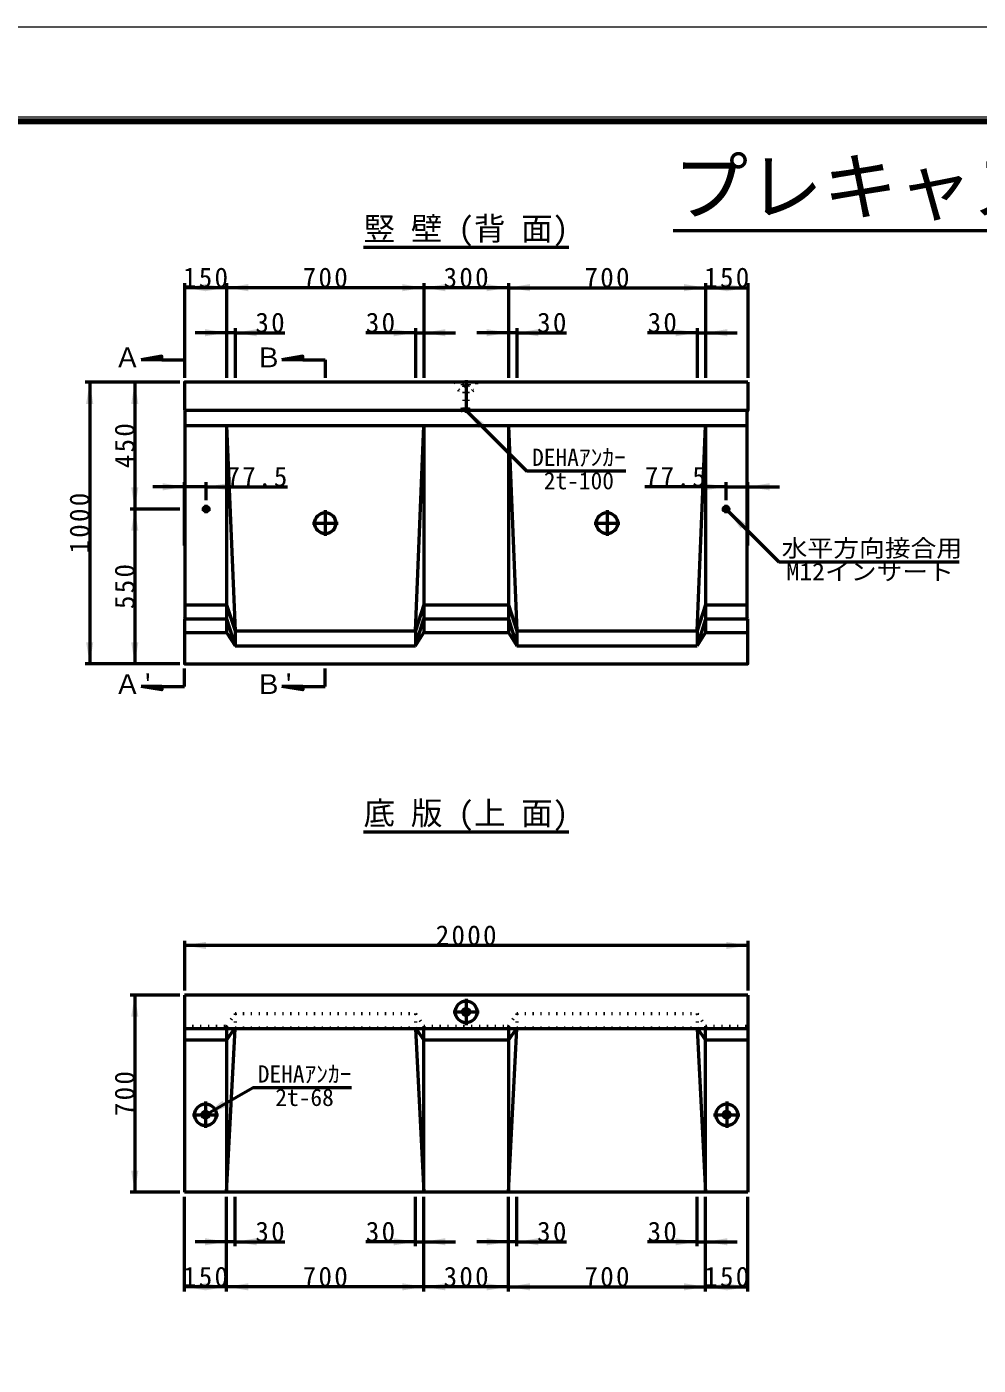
# Model space of a CAD drawing. Units: millimetres, scale not verified. Extents: x -2102 to 2102, y -1485 to 1485.
# Drawn here: x 0 to 1055, y 0 to 1485 of the extents above; entities that cross this region are included whole.
import ezdxf
from ezdxf.enums import TextEntityAlignment as Align

# ---------------------------------------------------------------- set-up
doc = ezdxf.new("R2010")
doc.units = ezdxf.units.MM
doc.header["$LTSCALE"] = 5
doc.linetypes.add('DOTTED', pattern=[1.75, 0.25, -1.5])
doc.linetypes.add('LONG_DASHED_DOTTED', pattern=[15.25, 12, -1.5, 0.25, -1.5])
doc.layers.add('0-0_V-nasSTD', color=7, linetype='Continuous', lineweight=50)
doc.styles.add('ＭＳ ゴシック', font='')
doc.styles.get('ＭＳ ゴシック').set_extended_font_data('MS Gothic')

msp = doc.modelspace()

# ---------------------------------------------------------------- linework, layer by layer
at = {"layer": '0-0_V-nasSTD'}
for p, q in [((717.074, 1259.068), (1919.762, 1259.068)), ((373.53, 1240.532), (601.03, 1240.532)), ((174.78, 1200.532), (174.78, 1095.532)), ((221.655, 1195.532), (174.78, 1195.532)), ((221.655, 1200.532), (221.655, 1095.532)), ((440.405, 1195.532), (221.655, 1195.532)), ((440.405, 1200.532), (440.405, 1095.532)), ((534.155, 1195.532), (440.405, 1195.532)), ((534.155, 1200.532), (534.155, 1095.532)), ((534.155, 1195.532), (752.905, 1195.532)), ((752.905, 1200.532), (752.905, 1095.532)), ((752.905, 1195.532), (799.78, 1195.532)), ((799.78, 1200.532), (799.78, 1095.532)), ((221.655, 1145.532), (186.655, 1145.532)), ((231.03, 1145.532), (221.655, 1145.532)), ((231.03, 1150.532), (231.03, 1095.532)), ((231.03, 1145.532), (286.03, 1145.532)), ((431.03, 1145.532), (376.03, 1145.532)), ((431.03, 1150.532), (431.03, 1095.532)), ((431.03, 1145.532), (440.405, 1145.532)), ((440.405, 1145.532), (475.405, 1145.532)), ((534.155, 1145.532), (499.155, 1145.532)), ((543.53, 1145.532), (534.155, 1145.532)), ((543.53, 1150.532), (543.53, 1095.532)), ((543.53, 1145.532), (598.53, 1145.532)), ((743.53, 1145.532), (688.53, 1145.532)), ((743.53, 1150.532), (743.53, 1095.532)), ((743.53, 1145.532), (752.905, 1145.532)), ((752.905, 1145.532), (787.905, 1145.532)), ((149.78, 1115.532), (126.74, 1115.532)), ((149.78, 1115.532), (174.78, 1115.532)), ((306.03, 1115.532), (282.99, 1115.532)), ((306.03, 1115.532), (331.03, 1115.532)), ((331.03, 1115.532), (331.03, 1095.532)), ((169.78, 1090.532), (64.78, 1090.532)), ((69.78, 1090.532), (69.78, 778.032)), ((119.78, 1090.527), (119.78, 949.902)), ((174.78, 1059.282), (175.561, 1058.5)), ((799.78, 1059.282), (174.78, 1059.282)), ((487.28, 1059.282), (554.455, 992.106)), ((798.998, 1042.407), (175.561, 1042.407)), ((221.655, 1042.407), (231.03, 814.907)), ((221.655, 1042.407), (221.655, 813.032)), ((431.03, 814.907), (440.405, 1042.407)), ((440.405, 1042.407), (440.405, 813.032)), ((534.155, 1042.407), (543.53, 814.907)), ((534.155, 1042.407), (534.155, 813.032)), ((743.53, 814.907), (752.905, 1042.407)), ((752.905, 1042.407), (752.905, 813.032)), ((664.455, 992.106), (554.455, 992.106)), ((174.78, 974.594), (139.78, 974.594)), ((174.78, 909.594), (174.78, 979.594)), ((198.998, 974.594), (174.78, 974.594)), ((198.998, 959.594), (198.998, 979.594)), ((198.998, 974.594), (288.998, 974.594)), ((775.561, 974.594), (685.561, 974.594)), ((775.561, 959.594), (775.561, 979.594)), ((775.561, 974.594), (799.78, 974.594)), ((799.78, 909.594), (799.78, 979.594)), ((799.78, 974.594), (834.78, 974.594)), ((169.78, 949.902), (114.78, 949.902)), ((119.78, 949.902), (119.78, 778.027)), ((777.66, 947.807), (834.229, 891.239)), ((834.229, 891.239), (1034.229, 891.239)), ((175.561, 843.657), (221.655, 843.657)), ((221.655, 843.657), (231.03, 814.907)), ((440.405, 843.657), (431.03, 814.907)), ((440.405, 843.657), (534.155, 843.657)), ((534.155, 843.657), (543.53, 814.907)), ((752.905, 843.657), (798.998, 843.657)), ((174.78, 828.032), (221.655, 828.032)), ((221.655, 828.032), (231.03, 798.032)), ((431.03, 798.032), (440.405, 828.032)), ((440.405, 828.032), (534.155, 828.032)), ((534.155, 828.032), (543.53, 798.032)), ((752.905, 828.032), (743.53, 798.032)), ((752.905, 828.032), (799.78, 828.032)), ((174.78, 813.032), (221.655, 813.032)), ((221.655, 813.032), (231.03, 798.032)), ((231.03, 814.907), (431.03, 814.907)), ((231.03, 814.907), (231.03, 798.032)), ((431.03, 814.907), (431.03, 798.032)), ((431.03, 798.032), (440.405, 813.032)), ((440.405, 813.032), (534.155, 813.032)), ((534.155, 813.032), (543.53, 798.032)), ((543.53, 814.907), (743.53, 814.907)), ((543.53, 814.907), (543.53, 798.032)), ((752.905, 813.032), (743.53, 798.032)), ((752.905, 813.032), (799.78, 813.032)), ((231.03, 798.032), (431.03, 798.032)), ((543.53, 798.032), (743.53, 798.032)), ((169.78, 778.032), (64.78, 778.032)), ((174.78, 753.032), (174.78, 773.032)), ((331.03, 753.032), (331.03, 773.032)), ((149.78, 753.032), (126.74, 753.032)), ((149.78, 753.032), (174.78, 753.032)), ((306.03, 753.032), (282.99, 753.032)), ((306.03, 753.032), (331.03, 753.032)), ((373.53, 591.978), (601.03, 591.978)), ((174.78, 470.728), (174.78, 415.728)), ((799.78, 465.728), (174.78, 465.728)), ((799.78, 470.728), (799.78, 415.728)), ((169.78, 410.728), (114.78, 410.728)), ((119.78, 410.728), (119.78, 191.978)), ((174.78, 410.728), (174.78, 191.978)), ((799.78, 410.728), (174.78, 410.728)), ((799.78, 410.728), (799.78, 191.978)), ((799.78, 373.228), (174.78, 373.228)), ((221.655, 373.228), (221.655, 191.978)), ((230.177, 373.228), (221.655, 360.728)), ((221.655, 191.978), (230.965, 373.228)), ((431.094, 373.228), (440.405, 191.978)), ((431.882, 373.228), (440.405, 360.728)), ((440.405, 191.978), (440.405, 373.228)), ((534.155, 373.228), (534.155, 191.978)), ((542.677, 373.228), (534.155, 360.728)), ((534.155, 191.978), (543.465, 373.228)), ((743.594, 373.228), (752.905, 191.978)), ((744.382, 373.228), (752.905, 360.728)), ((752.905, 191.978), (752.905, 373.228)), ((221.655, 360.728), (174.78, 360.728)), ((534.155, 360.728), (440.405, 360.728)), ((799.78, 360.728), (752.905, 360.728)), ((198.217, 277.916), (250.179, 307.916)), ((360.179, 307.916), (250.179, 307.916)), ((169.78, 191.978), (114.78, 191.978)), ((799.78, 191.978), (174.78, 191.978)), ((174.78, 81.978), (174.78, 186.978)), ((221.655, 81.978), (221.655, 186.978)), ((231.03, 131.978), (231.03, 186.978)), ((431.03, 131.978), (431.03, 186.978)), ((440.405, 81.978), (440.405, 186.978)), ((534.155, 81.978), (534.155, 186.978)), ((543.53, 131.978), (543.53, 186.978)), ((743.53, 131.978), (743.53, 186.978)), ((752.905, 81.978), (752.905, 186.978)), ((799.78, 81.978), (799.78, 186.978)), ((221.655, 136.978), (186.655, 136.978)), ((231.03, 136.978), (221.655, 136.978)), ((231.03, 136.978), (286.03, 136.978)), ((431.03, 136.978), (376.03, 136.978)), ((431.03, 136.978), (440.405, 136.978)), ((440.405, 136.978), (475.405, 136.978)), ((534.155, 136.978), (499.155, 136.978)), ((543.53, 136.978), (534.155, 136.978)), ((543.53, 136.978), (598.53, 136.978)), ((743.53, 136.978), (688.53, 136.978)), ((743.53, 136.978), (752.905, 136.978)), ((752.905, 136.978), (787.905, 136.978)), ((221.655, 86.978), (174.78, 86.978)), ((440.405, 86.978), (221.655, 86.978)), ((534.155, 86.978), (440.405, 86.978)), ((534.155, 86.978), (752.905, 86.978)), ((752.905, 86.978), (799.78, 86.978))]:
    msp.add_line(p, q, dxfattribs=at)
at = {"layer": '0-0_V-nasSTD', "linetype": 'DOTTED'}
for p, q in [((483.373, 1087.407), (483.373, 1090.532)), ((483.373, 1090.532), (491.186, 1090.532)), ((483.373, 1087.407), (491.186, 1087.407)), ((485.092, 1061.157), (485.092, 1086.782)), ((489.467, 1061.157), (489.467, 1086.782)), ((491.186, 1087.407), (491.186, 1090.532)), ((481.811, 1060.844), (485.092, 1061.157)), ((481.811, 1060.844), (492.748, 1060.844)), ((481.811, 1060.844), (481.811, 1059.282)), ((481.811, 1059.282), (492.748, 1059.282)), ((489.467, 1061.157), (492.748, 1060.844)), ((492.748, 1060.844), (492.748, 1059.282)), ((221.655, 376.353), (231.03, 390.103)), ((231.03, 390.103), (431.03, 390.103)), ((231.03, 390.103), (231.03, 374.478)), ((431.03, 390.103), (440.405, 376.353)), ((431.03, 390.103), (431.03, 374.478)), ((534.155, 376.353), (543.53, 390.103)), ((543.53, 390.103), (743.53, 390.103)), ((543.53, 390.103), (543.53, 374.478)), ((743.53, 390.103), (743.53, 374.478)), ((174.78, 376.353), (221.655, 376.353)), ((221.655, 376.353), (221.655, 373.228)), ((231.03, 374.478), (431.03, 374.478)), ((440.405, 376.353), (534.155, 376.353)), ((440.405, 376.353), (440.405, 373.228)), ((534.155, 376.353), (534.155, 373.228)), ((543.53, 374.478), (743.53, 374.478)), ((752.905, 376.353), (752.905, 373.228))]:
    msp.add_line(p, q, dxfattribs=at)
at = {"layer": '0-0_V-nasSTD', "linetype": 'LONG_DASHED_DOTTED'}
for p, q in [((487.28, 1093.032), (487.28, 1056.782)), ((198.998, 945.219), (198.998, 954.594)), ((775.561, 945.219), (775.561, 954.594)), ((194.311, 949.907), (203.686, 949.907)), ((331.03, 948.5), (331.03, 920.063)), ((643.53, 948.5), (643.53, 920.063)), ((770.873, 949.907), (780.248, 949.907)), ((316.811, 934.282), (345.248, 934.282)), ((629.311, 934.282), (657.748, 934.282)), ((487.28, 406.509), (487.28, 377.447)), ((472.748, 391.978), (501.811, 391.978)), ((198.217, 292.447), (198.217, 263.384)), ((776.342, 292.447), (776.342, 263.384)), ((183.686, 277.916), (212.748, 277.916)), ((761.811, 277.916), (790.873, 277.916))]:
    msp.add_line(p, q, dxfattribs=at)
at = {"layer": '0-0_V-nasSTD', "lineweight": 18}
for points in [[(-2102.5, -1485), (-2102.5, 1485), (2102.5, 1485), (2102.5, -1485)], [(-2002.5, -1385), (-2002.5, 1385), (2002.5, 1385), (2002.5, -1385)]]:
    msp.add_lwpolyline(points, close=True, dxfattribs=at)
at = {"layer": '0-0_V-nasSTD', "lineweight": 100}
msp.add_lwpolyline([(1997.5, -1380), (1997.5, 1380), (-1997.5, 1380)], dxfattribs=at)
at = {"layer": '0-0_V-nasSTD'}
for points in [[(149.78, 1115.532), (149.78, 1119.372), (126.74, 1115.532)], [(306.03, 1115.532), (306.03, 1119.372), (282.99, 1115.532)], [(799.78, 1090.532), (174.78, 1090.532), (174.78, 1059.282)], [(799.78, 1090.532), (799.78, 1059.282), (798.998, 1058.5)], [(174.78, 828.032), (175.561, 828.813), (175.561, 1058.5)], [(799.78, 828.032), (798.998, 828.813), (798.998, 1058.5)], [(752.905, 843.657), (743.53, 814.907), (743.53, 798.032)], [(174.78, 828.032), (174.78, 778.032), (799.78, 778.032), (799.78, 828.032)], [(149.78, 753.032), (149.78, 749.192), (126.74, 753.032)], [(306.03, 753.032), (306.03, 749.192), (282.99, 753.032)]]:
    msp.add_lwpolyline(points, dxfattribs=at)
at = {"layer": '0-0_V-nasSTD', "linetype": 'DOTTED'}
for points in [[(483.373, 1087.407), (485.092, 1086.782), (489.467, 1086.782), (491.186, 1087.407)], [(743.53, 390.103), (752.905, 376.353), (799.78, 376.353)], [(230.177, 373.228), (231.03, 374.478), (230.965, 373.228)], [(431.094, 373.228), (431.03, 374.478), (431.882, 373.228)], [(542.677, 373.228), (543.53, 374.478), (543.465, 373.228)], [(743.594, 373.228), (743.53, 374.478), (744.382, 373.228)]]:
    msp.add_lwpolyline(points, dxfattribs=at)
at = {"layer": '0-0_V-nasSTD'}
for centre, radius in [((198.998, 949.907), 2.969), ((198.998, 949.907), 1.875), ((198.998, 949.907), 1.562), ((775.561, 949.907), 2.969), ((775.561, 949.907), 1.875), ((775.561, 949.907), 1.562), ((331.03, 934.282), 11.719), ((643.53, 934.282), 11.719), ((487.28, 391.978), 12.031), ((487.28, 391.978), 3.906), ((198.217, 277.916), 12.031), ((776.342, 277.916), 12.031), ((198.217, 277.916), 3.906), ((776.342, 277.916), 3.906)]:
    msp.add_circle(centre, radius, dxfattribs=at)
at = {"layer": '0-0_V-nasSTD', "linetype": 'DOTTED'}
msp.add_arc((487.28, 1090.848), 12.035, 181.5077, 358.4923, dxfattribs=at)
at = {"layer": '0-0_V-nasSTD'}
for points in [[(174.78, 1195.532), (198.78, 1195.532), (198.78, 1199.532)], [(174.78, 1195.532), (198.78, 1191.532), (198.78, 1195.532)], [(197.655, 1195.532), (197.655, 1199.532), (221.655, 1195.532)], [(197.655, 1191.532), (197.655, 1195.532), (221.655, 1195.532)], [(221.655, 1195.532), (245.655, 1195.532), (245.655, 1199.532)], [(221.655, 1195.532), (245.655, 1191.532), (245.655, 1195.532)], [(416.405, 1195.532), (416.405, 1199.532), (440.405, 1195.532)], [(416.405, 1191.532), (416.405, 1195.532), (440.405, 1195.532)], [(440.405, 1195.532), (464.405, 1195.532), (464.405, 1199.532)], [(440.405, 1195.532), (464.405, 1191.532), (464.405, 1195.532)], [(510.155, 1195.532), (510.155, 1199.532), (534.155, 1195.532)], [(510.155, 1191.532), (510.155, 1195.532), (534.155, 1195.532)], [(534.155, 1195.532), (558.155, 1195.532), (558.155, 1199.532)], [(534.155, 1195.532), (558.155, 1191.532), (558.155, 1195.532)], [(728.905, 1195.532), (728.905, 1199.532), (752.905, 1195.532)], [(728.905, 1191.532), (728.905, 1195.532), (752.905, 1195.532)], [(752.905, 1195.532), (776.905, 1195.532), (776.905, 1199.532)], [(752.905, 1195.532), (776.905, 1191.532), (776.905, 1195.532)], [(775.78, 1195.532), (775.78, 1199.532), (799.78, 1195.532)], [(775.78, 1191.532), (775.78, 1195.532), (799.78, 1195.532)], [(197.655, 1145.532), (197.655, 1149.532), (221.655, 1145.532)], [(197.655, 1141.532), (197.655, 1145.532), (221.655, 1145.532)], [(231.03, 1145.532), (255.03, 1145.532), (255.03, 1149.532)], [(231.03, 1145.532), (255.03, 1141.532), (255.03, 1145.532)], [(407.03, 1145.532), (407.03, 1149.532), (431.03, 1145.532)], [(407.03, 1141.532), (407.03, 1145.532), (431.03, 1145.532)], [(440.405, 1145.532), (464.405, 1145.532), (464.405, 1149.532)], [(440.405, 1145.532), (464.405, 1141.532), (464.405, 1145.532)], [(510.155, 1145.532), (510.155, 1149.532), (534.155, 1145.532)], [(510.155, 1141.532), (510.155, 1145.532), (534.155, 1145.532)], [(543.53, 1145.532), (567.53, 1145.532), (567.53, 1149.532)], [(543.53, 1145.532), (567.53, 1141.532), (567.53, 1145.532)], [(719.53, 1145.532), (719.53, 1149.532), (743.53, 1145.532)], [(719.53, 1141.532), (719.53, 1145.532), (743.53, 1145.532)], [(752.905, 1145.532), (776.905, 1145.532), (776.905, 1149.532)], [(752.905, 1145.532), (776.905, 1141.532), (776.905, 1145.532)], [(65.78, 1066.532), (69.78, 1066.532), (69.78, 1090.532)], [(69.78, 1066.532), (69.78, 1090.532), (73.78, 1066.532)], [(115.78, 1066.527), (119.78, 1066.527), (119.78, 1090.527)], [(119.78, 1066.527), (119.78, 1090.527), (123.78, 1066.527)], [(487.28, 1059.282), (501.422, 1039.483), (504.25, 1042.311)], [(487.28, 1059.282), (504.25, 1042.311), (507.079, 1045.139)], [(115.78, 973.902), (119.78, 949.902), (119.78, 973.902)], [(119.78, 949.902), (119.78, 973.902), (123.78, 973.902)], [(150.78, 974.594), (150.78, 978.594), (174.78, 974.594)], [(150.78, 970.594), (150.78, 974.594), (174.78, 974.594)], [(198.998, 974.594), (222.998, 974.594), (222.998, 978.594)], [(198.998, 974.594), (222.998, 970.594), (222.998, 974.594)], [(751.561, 974.594), (751.561, 978.594), (775.561, 974.594)], [(751.561, 970.594), (751.561, 974.594), (775.561, 974.594)], [(799.78, 974.594), (823.78, 974.594), (823.78, 978.594)], [(799.78, 974.594), (823.78, 970.594), (823.78, 974.594)], [(115.78, 925.902), (119.78, 925.902), (119.78, 949.902)], [(119.78, 925.902), (119.78, 949.902), (123.78, 925.902)], [(777.66, 947.807), (791.802, 928.008), (794.631, 930.837)], [(777.66, 947.807), (794.631, 930.837), (797.459, 933.665)], [(65.78, 802.032), (69.78, 778.032), (69.78, 802.032)], [(69.78, 778.032), (69.78, 802.032), (73.78, 802.032)], [(115.78, 802.027), (119.78, 778.027), (119.78, 802.027)], [(119.78, 778.027), (119.78, 802.027), (123.78, 802.027)], [(174.78, 465.728), (198.78, 465.728), (198.78, 469.728)], [(174.78, 465.728), (198.78, 461.728), (198.78, 465.728)], [(775.78, 465.728), (775.78, 469.728), (799.78, 465.728)], [(775.78, 461.728), (775.78, 465.728), (799.78, 465.728)], [(115.78, 386.728), (119.78, 386.728), (119.78, 410.728)], [(119.78, 386.728), (119.78, 410.728), (123.78, 386.728)], [(198.217, 277.916), (217.002, 293.38), (219.002, 289.916)], [(198.217, 277.916), (219.002, 289.916), (221.002, 286.452)], [(115.78, 215.978), (119.78, 191.978), (119.78, 215.978)], [(119.78, 191.978), (119.78, 215.978), (123.78, 215.978)], [(197.655, 136.978), (197.655, 140.978), (221.655, 136.978)], [(197.655, 132.978), (197.655, 136.978), (221.655, 136.978)], [(231.03, 136.978), (255.03, 136.978), (255.03, 140.978)], [(231.03, 136.978), (255.03, 132.978), (255.03, 136.978)], [(407.03, 136.978), (407.03, 140.978), (431.03, 136.978)], [(407.03, 132.978), (407.03, 136.978), (431.03, 136.978)], [(440.405, 136.978), (464.405, 136.978), (464.405, 140.978)], [(440.405, 136.978), (464.405, 132.978), (464.405, 136.978)], [(510.155, 136.978), (510.155, 140.978), (534.155, 136.978)], [(510.155, 132.978), (510.155, 136.978), (534.155, 136.978)], [(543.53, 136.978), (567.53, 136.978), (567.53, 140.978)], [(543.53, 136.978), (567.53, 132.978), (567.53, 136.978)], [(719.53, 136.978), (719.53, 140.978), (743.53, 136.978)], [(719.53, 132.978), (719.53, 136.978), (743.53, 136.978)], [(752.905, 136.978), (776.905, 136.978), (776.905, 140.978)], [(752.905, 136.978), (776.905, 132.978), (776.905, 136.978)], [(174.78, 86.978), (198.78, 86.978), (198.78, 90.978)], [(197.655, 86.978), (197.655, 90.978), (221.655, 86.978)], [(221.655, 86.978), (245.655, 86.978), (245.655, 90.978)], [(416.405, 86.978), (416.405, 90.978), (440.405, 86.978)], [(440.405, 86.978), (464.405, 86.978), (464.405, 90.978)], [(510.155, 86.978), (510.155, 90.978), (534.155, 86.978)], [(534.155, 86.978), (558.155, 86.978), (558.155, 90.978)], [(728.905, 86.978), (728.905, 90.978), (752.905, 86.978)], [(752.905, 86.978), (776.905, 86.978), (776.905, 90.978)], [(775.78, 86.978), (775.78, 90.978), (799.78, 86.978)], [(174.78, 86.978), (198.78, 82.978), (198.78, 86.978)], [(197.655, 82.978), (197.655, 86.978), (221.655, 86.978)], [(221.655, 86.978), (245.655, 82.978), (245.655, 86.978)], [(416.405, 82.978), (416.405, 86.978), (440.405, 86.978)], [(440.405, 86.978), (464.405, 82.978), (464.405, 86.978)], [(510.155, 82.978), (510.155, 86.978), (534.155, 86.978)], [(534.155, 86.978), (558.155, 82.978), (558.155, 86.978)], [(728.905, 82.978), (728.905, 86.978), (752.905, 86.978)], [(752.905, 86.978), (776.905, 82.978), (776.905, 86.978)], [(775.78, 82.978), (775.78, 86.978), (799.78, 86.978)]]:
    msp.add_solid(points, dxfattribs=at)

# ---------------------------------------------------------------- texts
at = {"layer": '0-0_V-nasSTD', "style": 'ＭＳ ゴシック'}
for s, height, p in [('プレキャストウォール  Ｈ=1000', 60.81, (717.074, 1259.068)), ('竪 壁 (背 面)', 25.66, (373.53, 1240.532)), ('Ａ', 21.99, (96.74, 1100.532)), ('Ｂ', 21.99, (252.99, 1100.532)), ('DEHAｱﾝｶｰ', 19.06, (560.455, 992.106)), ('2t-100', 19.06, (573.455, 966.106)), ("Ａ'", 21.99, (96.74, 738.032)), ("Ｂ'", 21.99, (252.99, 738.032)), ('底 版 (上 面)', 25.66, (373.53, 591.978)), ('DEHAｱﾝｶｰ', 19.06, (256.179, 307.916)), ('2t-68', 19.06, (275.679, 281.916))]:
    msp.add_text(s, height=height, dxfattribs=at).set_placement(p, align=Align.BOTTOM_LEFT)
at = {"layer": '0-0_V-nasSTD', "style": 'ＭＳ ゴシック', "width": 1.1}
for s, p in [('水平方向接合用', (837.229, 891.239)), ('M12インサート', (842.479, 865.239))]:
    msp.add_text(s, height=19.06, dxfattribs=at).set_placement(p, align=Align.BOTTOM_LEFT)
at = {"layer": '0-0_V-nasSTD', "char_height": 21.99, "attachment_point": 7, "style": 'ＭＳ ゴシック'}
for s, insert in [('\\T1.17;150', (173.217, 1195.532)), ('\\T1.17;700', (306.03, 1195.532)), ('\\T1.17;300', (462.28, 1195.532)), ('\\T1.17;700', (618.53, 1195.532)), ('\\T1.17;150', (751.342, 1195.532)), ('\\T1.17;30', (253.53, 1145.532)), ('\\T1.17;30', (376.03, 1145.532)), ('\\T1.17;30', (566.03, 1145.532)), ('\\T1.17;30', (688.53, 1145.532)), ('\\T1.17;77.5', (221.498, 974.594)), ('\\T1.17;77.5', (685.561, 974.594)), ('\\T1.17;2000', (453.53, 465.728)), ('\\T1.17;30', (253.53, 136.978)), ('\\T1.17;30', (376.03, 136.978)), ('\\T1.17;30', (566.03, 136.978)), ('\\T1.17;30', (688.53, 136.978)), ('\\T1.17;150', (173.217, 86.978)), ('\\T1.17;700', (306.03, 86.978)), ('\\T1.17;300', (462.28, 86.978)), ('\\T1.17;700', (618.53, 86.978)), ('\\T1.17;150', (751.342, 86.978))]:
    msp.add_mtext(s, dxfattribs=dict(at, insert=insert))
at = {"layer": '0-0_V-nasSTD', "char_height": 21.99, "attachment_point": 7, "rotation": 90, "style": 'ＭＳ ゴシック'}
for s, insert in [('\\T1.17;450', (119.78, 995.214)), ('\\T1.17;1000', (69.78, 900.532)), ('\\T1.17;550', (119.78, 838.964)), ('\\T1.17;700', (119.78, 276.353))]:
    msp.add_mtext(s, dxfattribs=dict(at, insert=insert))

doc.saveas('drawing.dxf')
